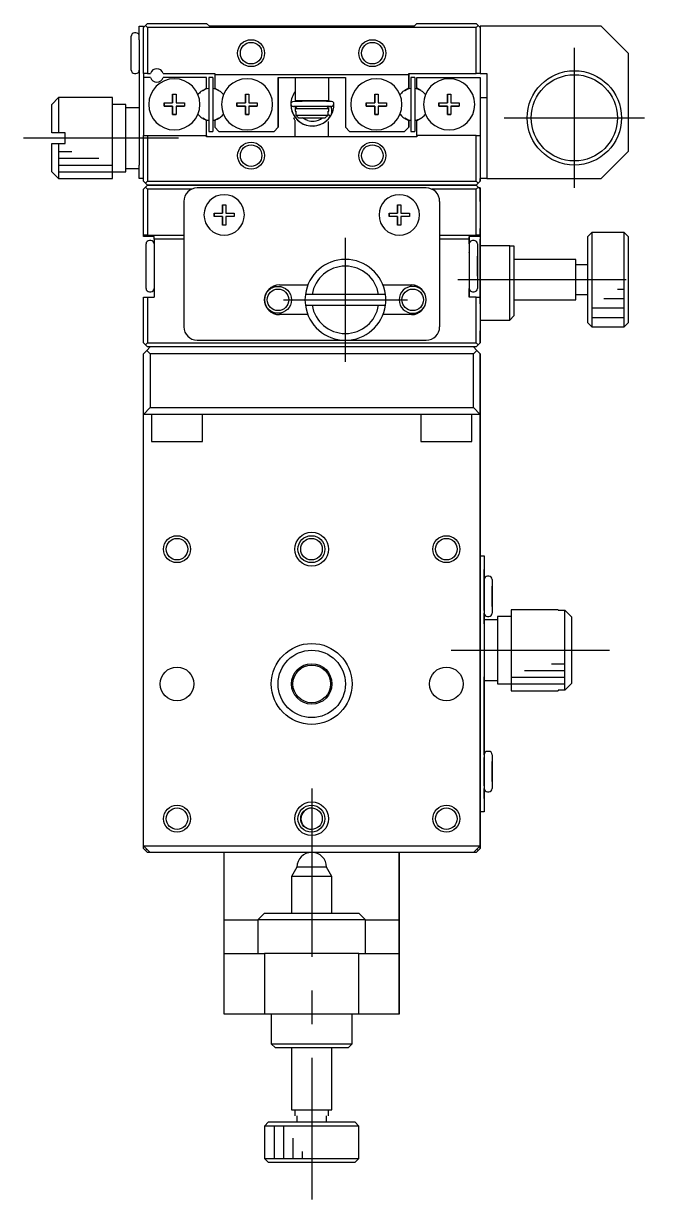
# Model space of a CAD drawing. Extents: x 1 to 351, y 49 to 350.
# Drawn here: x 113.1 to 160.1, y 262.9 to 350.1 of the extents above; entities that cross this region are included whole.
import ezdxf

# ---------------------------------------------------------------- set-up
doc = ezdxf.new("R2010")
doc.units = 0
doc.header["$LTSCALE"] = 10
doc.linetypes.add('CENTER', pattern=[2, 1.25, -0.25, 0.25, -0.25])
doc.layers.get('0').update_dxf_attribs({"linetype": 'CONTINUOUS'})
doc.layers.add('CENTER', color=1, linetype='CENTER')

msp = doc.modelspace()

# ---------------------------------------------------------------- linework, layer by layer
at = {"color": 7, "linetype": 'CONTINUOUS'}
for p, q in [((121.673237, 348.903192), (121.673237, 349.903192)), ((121.673237, 349.903192), (121.973237, 349.903192)), ((121.973237, 349.803192), (122.123237, 349.953192)), ((121.973237, 349.903192), (121.973237, 349.803192)), ((121.973237, 349.903192), (121.973237, 349.803192)), ((122.273237, 350.103192), (122.123237, 349.953192)), ((122.123237, 349.953192), (122.273237, 349.803192)), ((122.273237, 350.103192), (126.673237, 350.103192)), ((126.873237, 349.903192), (126.673237, 350.103192)), ((126.673237, 350.103192), (126.873237, 349.903192)), ((142.073237, 349.903192), (126.873237, 349.903192)), ((142.273237, 350.103192), (142.073237, 349.903192)), ((142.273237, 350.103192), (146.673237, 350.103192)), ((146.823237, 349.953192), (146.673237, 350.103192)), ((146.673237, 350.103192), (146.823237, 349.953192)), ((146.673237, 349.803192), (146.823237, 349.953192)), ((146.823237, 349.953192), (146.973237, 349.803192)), ((146.973237, 349.803192), (146.823237, 349.953192)), ((146.973237, 349.903192), (146.973237, 346.403192)), ((155.973237, 349.903192), (146.973237, 349.903192)), ((157.973237, 347.903192), (155.973237, 349.903192)), ((155.973237, 349.903192), (157.973237, 347.903192)), ((121.073237, 346.653192), (121.073237, 349.153192)), ((121.423237, 349.403192), (121.323237, 349.403192)), ((121.973237, 346.403192), (121.973237, 349.803192)), ((146.673237, 349.803192), (122.273237, 349.803192)), ((122.273237, 349.803192), (122.273237, 346.403192)), ((146.673237, 346.403192), (146.673237, 349.803192)), ((121.073237, 348.028192), (121.073237, 348.653192)), ((121.673237, 348.903192), (121.673237, 339.603192)), ((121.073237, 347.778192), (121.073237, 348.028192)), ((121.073237, 347.153192), (121.073237, 347.778192)), ((157.973237, 347.903192), (157.973237, 340.603192)), ((157.973237, 347.903192), (157.973237, 343.103192)), ((121.323237, 346.403192), (121.423237, 346.403192)), ((121.973237, 346.403192), (121.973237, 346.103192)), ((121.973237, 346.403192), (121.973237, 346.103192)), ((122.273237, 346.403192), (121.973237, 346.403192)), ((122.273237, 346.403192), (122.496267, 346.403192)), ((123.450206, 346.403192), (127.273237, 346.403192)), ((127.273237, 346.403192), (127.273237, 346.303192)), ((141.673237, 346.303192), (141.673237, 346.403192)), ((141.673237, 346.403192), (146.673237, 346.403192)), ((141.673237, 346.403192), (141.673237, 346.303192)), ((146.973237, 346.403192), (146.673237, 346.403192)), ((146.973237, 346.403192), (147.473237, 346.403192)), ((147.473237, 346.403192), (147.473237, 338.603192)), ((122.496267, 346.103192), (121.973237, 346.103192)), ((121.973237, 346.103192), (121.973237, 341.803192)), ((126.673237, 346.103192), (123.450206, 346.103192)), ((126.673237, 345.304658), (126.673237, 346.103192)), ((126.673237, 345.304658), (126.673237, 346.103192)), ((127.123237, 346.103192), (126.823237, 346.103192)), ((126.823237, 346.103192), (126.823237, 342.103192)), ((127.123237, 346.103192), (127.123237, 342.103192)), ((141.673237, 346.303192), (127.273237, 346.303192)), ((127.273237, 346.303192), (127.273237, 345.304658)), ((131.973237, 346.103192), (136.973237, 346.103192)), ((131.973237, 342.403192), (131.973237, 346.103192)), ((131.973237, 346.103192), (131.973237, 342.403192)), ((133.243237, 346.103192), (133.243237, 344.403192)), ((135.743237, 344.403192), (135.743237, 346.103192)), ((136.973237, 346.103192), (136.973237, 342.403192)), ((141.673237, 345.304658), (141.673237, 346.303192)), ((141.673237, 346.303192), (141.673237, 345.304658)), ((142.123237, 346.103192), (141.823237, 346.103192)), ((141.823237, 346.103192), (141.823237, 342.103192)), ((142.123237, 346.103192), (142.123237, 342.103192)), ((142.273237, 345.304658), (142.273237, 346.103192)), ((142.273237, 346.103192), (146.973237, 346.103192)), ((146.973237, 346.103192), (146.973237, 341.803192)), ((146.973237, 346.103192), (146.973237, 344.603192)), ((124.148237, 344.853192), (124.398237, 344.853192)), ((124.148237, 344.228192), (124.148237, 344.853192)), ((124.148237, 344.853192), (124.148237, 344.228192)), ((124.398237, 344.853192), (124.398237, 344.228192)), ((126.377987, 345.134196), (126.673237, 345.304658)), ((126.377987, 345.134196), (126.673237, 345.304658)), ((127.273237, 345.304658), (127.568487, 345.134196)), ((129.548237, 344.853192), (129.798237, 344.853192)), ((129.548237, 344.228192), (129.548237, 344.853192)), ((129.548237, 344.853192), (129.548237, 344.228192)), ((129.798237, 344.853192), (129.798237, 344.228192)), ((139.148237, 344.853192), (139.398237, 344.853192)), ((139.148237, 344.228192), (139.148237, 344.853192)), ((139.148237, 344.853192), (139.148237, 344.228192)), ((139.398237, 344.853192), (139.398237, 344.228192)), ((141.377987, 345.134196), (141.673237, 345.304658)), ((141.673237, 345.304658), (141.377987, 345.134196)), ((142.568487, 345.134196), (142.273237, 345.304658)), ((144.548237, 344.853192), (144.798237, 344.853192)), ((144.548237, 344.228192), (144.548237, 344.853192)), ((144.548237, 344.853192), (144.548237, 344.228192)), ((144.798237, 344.853192), (144.798237, 344.228192)), ((115.673237, 344.603192), (115.173237, 344.103192)), ((115.173237, 342.003192), (115.173237, 344.103192)), ((115.673237, 344.603192), (115.673237, 342.003192)), ((119.673237, 344.603192), (115.673237, 344.603192)), ((119.673237, 344.103192), (119.673237, 344.603192)), ((119.673237, 341.603192), (119.673237, 344.603192)), ((119.673237, 339.103192), (119.673237, 344.103192)), ((119.673237, 341.603192), (119.673237, 344.103192)), ((120.673237, 344.103192), (119.673237, 344.103192)), ((120.673237, 343.703093), (120.673237, 344.103192)), ((120.673237, 343.853192), (120.673237, 344.103192)), ((121.673237, 343.853192), (120.673237, 343.853192)), ((123.523237, 344.228192), (124.148237, 344.228192)), ((123.523237, 343.978192), (123.523237, 344.228192)), ((123.523237, 344.228192), (123.523237, 343.978192)), ((124.148237, 343.978192), (123.523237, 343.978192)), ((123.523237, 343.978192), (124.148237, 343.978192)), ((124.148237, 343.353192), (124.148237, 343.978192)), ((124.148237, 343.978192), (124.148237, 343.353192)), ((124.398237, 344.228192), (125.023237, 344.228192)), ((124.398237, 343.978192), (124.398237, 343.353192)), ((125.023237, 343.978192), (124.398237, 343.978192)), ((124.398237, 343.978192), (125.023237, 343.978192)), ((125.023237, 344.228192), (125.023237, 343.978192)), ((128.923237, 344.228192), (129.548237, 344.228192)), ((128.923237, 343.978192), (128.923237, 344.228192)), ((128.923237, 344.228192), (128.923237, 343.978192)), ((129.548237, 343.978192), (128.923237, 343.978192)), ((128.923237, 343.978192), (129.548237, 343.978192)), ((129.548237, 343.353192), (129.548237, 343.978192)), ((129.548237, 343.978192), (129.548237, 343.353192)), ((129.798237, 344.228192), (130.423237, 344.228192)), ((129.798237, 343.978192), (129.798237, 343.353192)), ((130.423237, 343.978192), (129.798237, 343.978192)), ((129.798237, 343.978192), (130.423237, 343.978192)), ((130.423237, 344.228192), (130.423237, 343.978192)), ((132.95861, 344.24271), (132.922758, 344.144629)), ((132.922758, 344.144629), (132.947498, 344.045974)), ((132.936253, 343.90254), (132.973238, 343.711189)), ((132.947498, 344.045974), (133.024771, 343.976534)), ((133.045166, 344.303802), (132.95861, 344.24271)), ((133.024771, 343.976534), (133.1287, 343.955489)), ((133.1287, 343.955489), (133.244061, 343.95006)), ((133.132726, 343.965913), (135.912381, 343.965913)), ((133.243237, 344.403192), (135.743237, 344.403192)), ((133.243237, 344.403192), (133.321836, 344.324593)), ((133.416834, 343.97679), (133.243237, 343.803192)), ((133.243237, 343.803192), (135.743237, 343.803192)), ((133.243237, 343.803192), (133.243237, 343.603192)), ((133.244061, 343.95006), (133.360183, 343.946712)), ((133.297031, 343.857141), (133.281964, 343.948772)), ((133.291578, 344.32379), (133.296531, 344.349697)), ((133.346271, 343.906516), (133.295288, 343.865848)), ((133.360183, 343.946712), (133.385809, 343.946107)), ((135.743237, 343.803192), (135.568419, 343.97801)), ((135.66608, 344.326035), (135.743237, 344.403192)), ((135.679295, 343.969307), (135.669628, 343.975842)), ((135.673237, 344.325864), (135.673237, 344.333192)), ((135.689345, 343.963614), (135.679295, 343.969307)), ((135.699723, 343.958797), (135.689345, 343.963614)), ((135.710372, 343.95488), (135.699723, 343.958797)), ((135.721235, 343.951885), (135.710372, 343.95488)), ((135.732251, 343.94983), (135.721235, 343.951885)), ((135.743361, 343.948724), (135.732251, 343.94983)), ((135.736749, 344.396486), (135.752281, 344.323815)), ((135.743237, 343.603192), (135.743237, 343.803192)), ((135.754504, 343.948574), (135.743361, 343.948724)), ((135.754504, 343.948574), (135.882144, 343.953451)), ((135.882144, 343.953451), (135.985413, 343.964366)), ((135.886097, 343.951605), (135.884908, 343.953634)), ((135.902262, 343.922256), (135.886097, 343.951605)), ((135.916945, 343.892144), (135.902262, 343.922256)), ((135.93011, 343.861342), (135.916945, 343.892144)), ((135.941723, 343.829927), (135.93011, 343.861342)), ((136.038711, 344.285888), (135.931607, 344.315663)), ((135.951758, 343.797976), (135.941723, 343.829927)), ((135.960189, 343.765568), (135.951758, 343.797976)), ((135.966996, 343.732784), (135.960189, 343.765568)), ((135.985413, 343.964366), (136.074672, 344.015672)), ((136.106861, 344.208681), (136.038711, 344.285888)), ((136.074672, 344.015672), (136.120028, 344.10649)), ((136.120028, 344.10649), (136.106861, 344.208681)), ((138.523237, 344.228192), (139.148237, 344.228192)), ((138.523237, 343.978192), (138.523237, 344.228192)), ((138.523237, 344.228192), (138.523237, 343.978192)), ((139.148237, 343.978192), (138.523237, 343.978192)), ((138.523237, 343.978192), (139.148237, 343.978192)), ((139.148237, 343.353192), (139.148237, 343.978192)), ((139.148237, 343.978192), (139.148237, 343.353192)), ((139.398237, 344.228192), (140.023237, 344.228192)), ((139.398237, 343.978192), (139.398237, 343.353192)), ((140.023237, 343.978192), (139.398237, 343.978192)), ((139.398237, 343.978192), (140.023237, 343.978192)), ((140.023237, 344.228192), (140.023237, 343.978192)), ((143.923237, 344.228192), (144.548237, 344.228192)), ((143.923237, 343.978192), (143.923237, 344.228192)), ((143.923237, 344.228192), (143.923237, 343.978192)), ((144.548237, 343.978192), (143.923237, 343.978192)), ((143.923237, 343.978192), (144.548237, 343.978192)), ((144.548237, 343.353192), (144.548237, 343.978192)), ((144.548237, 343.978192), (144.548237, 343.353192)), ((144.798237, 344.228192), (145.423237, 344.228192)), ((144.798237, 343.978192), (144.798237, 343.353192)), ((145.423237, 343.978192), (144.798237, 343.978192)), ((144.798237, 343.978192), (145.423237, 343.978192)), ((145.423237, 344.228192), (145.423237, 343.978192)), ((146.973237, 344.603192), (147.473237, 344.603192)), ((120.673237, 341.603192), (120.673237, 343.703093)), ((124.398237, 343.353192), (124.148237, 343.353192)), ((124.148237, 343.353192), (124.398237, 343.353192)), ((126.673237, 342.901727), (126.377987, 343.072189)), ((126.673237, 342.901727), (126.377987, 343.072189)), ((126.673237, 341.803192), (126.673237, 342.901727)), ((126.673237, 341.803192), (126.673237, 342.901727)), ((127.568487, 343.072189), (127.273237, 342.901727)), ((127.273237, 342.901727), (127.273237, 342.403192)), ((129.798237, 343.353192), (129.548237, 343.353192)), ((129.548237, 343.353192), (129.798237, 343.353192)), ((133.113253, 343.118582), (133.171849, 343.003116)), ((133.184815, 343.012379), (133.171572, 343.00406)), ((133.181176, 343.003109), (133.216187, 343.007381)), ((133.223237, 342.941946), (133.223237, 341.703192)), ((133.243237, 343.603192), (133.293237, 343.603192)), ((133.293237, 343.603192), (133.293237, 343.303192)), ((133.293237, 343.303192), (135.693237, 343.303192)), ((133.293237, 343.303192), (133.503287, 343.103192)), ((133.503287, 343.103192), (135.483186, 343.103192)), ((133.808918, 343.079672), (133.776391, 343.103022)), ((133.901264, 343.021553), (133.808918, 343.079672)), ((134.035183, 342.955653), (133.901264, 343.021553)), ((134.173968, 342.906651), (134.035183, 342.955653)), ((135.483186, 343.103192), (135.693237, 343.303192)), ((135.709422, 343.330408), (135.691547, 343.341862)), ((135.693237, 343.303192), (135.693237, 343.603192)), ((135.693237, 343.603192), (135.743237, 343.603192)), ((135.693237, 343.353139), (135.71701, 343.337858)), ((135.867677, 343.244666), (135.709422, 343.330408)), ((135.71701, 343.337858), (135.727413, 343.331286)), ((135.727413, 343.331286), (135.737807, 343.324789)), ((135.737807, 343.324789), (135.748141, 343.318399)), ((135.748141, 343.318399), (135.758363, 343.312147)), ((135.758363, 343.312147), (135.768423, 343.306065)), ((135.768423, 343.306065), (135.778271, 343.300182)), ((135.778271, 343.300182), (135.787858, 343.294527)), ((135.787858, 343.294527), (135.797137, 343.28913)), ((135.797137, 343.28913), (135.806062, 343.284015)), ((135.806062, 343.284015), (135.81459, 343.279209)), ((135.81459, 343.279209), (135.822676, 343.274735)), ((135.822676, 343.274735), (135.830283, 343.270616)), ((135.830283, 343.270616), (135.837372, 343.266871)), ((135.837372, 343.266871), (135.843908, 343.26352)), ((135.843908, 343.26352), (135.849858, 343.260578)), ((135.849858, 343.260578), (135.855194, 343.258061)), ((135.855194, 343.258061), (135.858414, 343.256618)), ((135.858414, 343.256618), (135.861339, 343.255374)), ((135.861339, 343.255374), (135.863961, 343.254333)), ((135.863961, 343.254333), (135.866276, 343.253496)), ((135.866276, 343.253496), (135.868278, 343.252866)), ((135.868278, 343.252866), (135.869963, 343.252443)), ((135.869963, 343.252443), (135.871326, 343.25223)), ((135.871326, 343.25223), (135.872366, 343.252226)), ((135.872366, 343.252226), (135.873403, 343.25273)), ((135.873403, 343.25273), (135.889754, 343.279935)), ((135.889754, 343.279935), (135.905599, 343.309451)), ((135.905599, 343.309451), (135.919954, 343.339716)), ((135.919954, 343.339716), (135.932783, 343.370654)), ((135.932783, 343.370654), (135.944055, 343.402189)), ((135.944055, 343.402189), (135.953741, 343.434244)), ((135.953741, 343.434244), (135.961819, 343.466739)), ((135.961819, 343.466739), (135.968268, 343.499593)), ((135.972162, 343.699703), (135.966996, 343.732784)), ((135.968268, 343.499593), (135.973073, 343.532727)), ((135.975674, 343.666408), (135.972162, 343.699703)), ((135.973073, 343.532727), (135.976221, 343.566057)), ((135.977523, 343.63298), (135.975674, 343.666408)), ((135.976221, 343.566057), (135.977706, 343.599502)), ((135.977706, 343.599502), (135.977523, 343.63298)), ((139.398237, 343.353192), (139.148237, 343.353192)), ((139.148237, 343.353192), (139.398237, 343.353192)), ((141.673237, 342.901727), (141.377987, 343.072189)), ((141.377987, 343.072189), (141.673237, 342.901727)), ((141.673237, 342.403192), (141.673237, 342.901727)), ((141.673237, 342.901727), (141.673237, 342.403192)), ((142.273237, 342.901727), (142.568487, 343.072189)), ((142.273237, 341.803192), (142.273237, 342.901727)), ((144.798237, 343.353192), (144.548237, 343.353192)), ((144.548237, 343.353192), (144.798237, 343.353192)), ((157.973237, 343.103192), (157.973237, 340.603192)), ((126.823237, 342.103192), (127.123237, 342.103192)), ((127.273237, 342.403192), (127.573237, 342.103192)), ((127.573237, 342.103192), (131.673237, 342.103192)), ((131.673237, 342.103192), (131.973237, 342.403192)), ((131.973237, 342.403192), (131.673237, 342.103192)), ((135.723237, 341.703192), (135.723237, 342.822983)), ((136.973237, 342.403192), (137.273237, 342.103192)), ((137.273237, 342.103192), (141.373237, 342.103192)), ((141.373237, 342.103192), (141.673237, 342.403192)), ((141.673237, 342.403192), (141.373237, 342.103192)), ((141.823237, 342.103192), (142.123237, 342.103192)), ((115.673237, 342.003192), (115.173237, 342.003192)), ((115.173237, 339.103192), (115.173237, 341.203192)), ((115.173237, 341.203192), (115.673237, 341.203192)), ((116.173237, 342.003192), (115.673237, 342.003192)), ((115.673237, 341.203192), (115.673237, 338.603192)), ((115.673237, 341.203192), (116.173237, 341.203192)), ((116.173237, 341.203192), (116.173237, 342.003192)), ((119.673237, 338.603192), (119.673237, 341.603192)), ((119.673237, 339.103192), (119.673237, 341.603192)), ((120.673237, 339.503292), (120.673237, 341.603192)), ((121.973237, 338.403192), (121.973237, 341.803192)), ((121.973237, 341.803192), (122.273237, 341.803192)), ((122.273237, 341.803192), (122.273237, 338.403192)), ((122.273237, 341.803192), (126.673237, 341.803192)), ((126.673237, 341.703192), (126.673237, 341.803192)), ((126.673237, 341.803192), (126.673237, 341.703192)), ((133.673237, 341.703192), (126.673237, 341.703192)), ((135.273237, 341.703192), (133.673237, 341.703192)), ((142.273237, 341.703192), (135.273237, 341.703192)), ((142.273237, 341.803192), (142.273237, 341.703192)), ((146.673237, 341.803192), (142.273237, 341.803192)), ((146.673237, 338.403192), (146.673237, 341.803192)), ((146.673237, 341.803192), (146.973237, 341.803192)), ((146.973237, 341.803192), (146.973237, 338.403192)), ((155.973237, 338.603192), (157.973237, 340.603192)), ((157.973237, 340.603192), (155.973237, 338.603192)), ((120.673237, 339.103192), (120.673237, 339.503292)), ((121.673237, 338.603192), (121.673237, 339.603192)), ((115.173237, 339.103192), (115.673237, 338.603192)), ((115.673237, 338.603192), (119.673237, 338.603192)), ((119.673237, 338.603192), (119.673237, 339.103192)), ((119.673237, 339.103192), (120.673237, 339.103192)), ((120.673237, 339.103192), (120.673237, 339.354013)), ((120.673237, 339.353192), (121.673237, 339.353192)), ((121.973237, 338.603192), (121.673237, 338.603192)), ((147.473237, 338.603192), (146.973237, 338.603192)), ((146.973237, 338.403192), (146.973237, 338.603192)), ((147.473237, 338.603192), (155.973237, 338.603192)), ((122.123237, 338.253192), (121.973237, 338.403192)), ((121.973237, 337.803192), (122.123237, 337.953192)), ((121.973237, 334.403192), (121.973237, 337.803192)), ((122.273237, 338.403192), (122.123237, 338.253192)), ((122.123237, 338.253192), (122.273237, 338.103192)), ((122.123237, 337.953192), (122.273237, 338.103192)), ((122.123237, 337.953192), (122.273237, 337.803192)), ((122.273237, 338.403192), (146.673237, 338.403192)), ((122.273237, 338.103192), (146.673237, 338.103192)), ((146.673237, 338.103192), (122.273237, 338.103192)), ((125.537347, 337.803192), (122.273237, 337.803192)), ((122.273237, 337.803192), (122.273237, 334.403192)), ((142.973237, 337.903192), (125.973237, 337.903192)), ((146.673237, 337.803192), (143.409126, 337.803192)), ((146.823237, 338.253192), (146.673237, 338.403192)), ((146.823237, 338.253192), (146.673237, 338.103192)), ((146.673237, 338.103192), (146.823237, 338.253192)), ((146.673237, 338.103192), (146.823237, 337.953192)), ((146.873237, 337.903192), (146.673237, 338.103192)), ((146.673237, 338.103192), (146.873237, 337.903192)), ((146.823237, 337.953192), (146.673237, 338.103192)), ((146.673237, 337.803192), (146.823237, 337.953192)), ((146.673237, 334.403192), (146.673237, 337.803192)), ((146.973237, 338.403192), (146.823237, 338.253192)), ((146.823237, 338.253192), (146.973237, 338.403192)), ((146.823237, 337.953192), (146.973237, 337.803192)), ((146.973237, 337.803192), (146.823237, 337.953192)), ((146.973237, 337.903192), (146.873237, 337.903192)), ((146.973237, 337.903192), (146.973237, 337.803192)), ((146.973237, 337.803192), (146.973237, 337.903192)), ((146.973237, 337.803192), (146.973237, 334.403192)), ((146.973237, 336.903187), (146.973237, 337.803192)), ((124.973237, 336.903192), (124.973237, 327.603192)), ((143.973237, 336.903192), (143.973237, 327.603192)), ((143.973237, 336.903192), (143.973237, 334.403192)), ((127.223237, 336.028192), (127.848237, 336.028192)), ((127.223237, 335.778192), (127.223237, 336.028192)), ((127.223237, 336.028192), (127.223237, 335.778192)), ((127.848237, 336.653192), (128.098237, 336.653192)), ((127.848237, 336.028192), (127.848237, 336.653192)), ((127.848237, 336.653192), (127.848237, 336.028192)), ((128.098237, 336.653192), (128.098237, 336.028192)), ((128.098237, 336.028192), (128.723237, 336.028192)), ((128.723237, 336.028192), (128.723237, 335.778192)), ((140.223237, 336.028192), (140.848237, 336.028192)), ((140.223237, 335.778192), (140.223237, 336.028192)), ((140.223237, 336.028192), (140.223237, 335.778192)), ((140.848237, 336.653192), (141.098237, 336.653192)), ((140.848237, 336.028192), (140.848237, 336.653192)), ((140.848237, 336.653192), (140.848237, 336.028192)), ((141.098237, 336.653192), (141.098237, 336.028192)), ((141.098237, 336.028192), (141.723237, 336.028192)), ((141.723237, 336.028192), (141.723237, 335.778192)), ((127.848237, 335.778192), (127.223237, 335.778192)), ((127.848237, 335.153192), (127.848237, 335.778192)), ((127.848237, 335.778192), (127.848237, 335.153192)), ((128.098237, 335.153192), (127.848237, 335.153192)), ((128.098237, 335.778192), (128.098237, 335.153192)), ((128.723237, 335.778192), (128.098237, 335.778192)), ((140.848237, 335.778192), (140.223237, 335.778192)), ((140.848237, 335.153192), (140.848237, 335.778192)), ((140.848237, 335.778192), (140.848237, 335.153192)), ((141.098237, 335.153192), (140.848237, 335.153192)), ((141.098237, 335.778192), (141.098237, 335.153192)), ((141.723237, 335.778192), (141.098237, 335.778192)), ((122.273237, 334.403192), (121.973237, 334.403192)), ((121.973237, 334.303192), (121.973237, 334.403192)), ((122.773237, 334.303192), (121.973237, 334.303192)), ((122.273237, 334.403192), (124.973237, 334.403192)), ((122.773237, 334.103192), (122.773237, 334.303192)), ((143.973237, 334.403192), (143.973237, 334.103192)), ((143.973237, 334.403192), (146.673237, 334.403192)), ((146.973237, 334.303192), (146.173237, 334.303192)), ((146.173237, 334.303192), (146.173237, 334.103192)), ((146.173237, 334.103192), (146.173237, 334.303192)), ((146.973237, 334.403192), (146.673237, 334.403192)), ((146.973237, 334.403192), (146.973237, 334.903197)), ((146.973237, 334.403192), (146.973237, 334.753192)), ((146.973237, 334.403192), (146.973237, 334.753192)), ((146.973237, 334.303192), (146.973237, 334.403192)), ((146.973237, 334.403192), (146.973237, 334.303192)), ((146.973237, 334.303192), (146.973237, 329.803192)), ((146.973237, 334.303192), (146.973237, 333.603192)), ((155.273237, 334.603192), (154.973237, 334.303192)), ((154.973237, 327.903192), (154.973237, 334.303192)), ((155.273237, 334.603192), (155.273237, 327.603192)), ((157.673237, 334.603192), (155.273237, 334.603192)), ((157.673237, 327.603192), (157.673237, 334.603192)), ((157.973237, 334.303192), (157.673237, 334.603192)), ((157.973237, 334.303192), (157.973237, 327.903192)), ((157.973237, 334.303192), (157.973237, 327.903192)), ((122.173237, 330.453192), (122.173237, 333.753192)), ((122.523237, 334.003192), (122.423237, 334.003192)), ((122.773237, 334.103192), (122.773237, 329.803192)), ((124.973237, 334.103192), (122.773237, 334.103192)), ((143.973237, 334.103192), (143.973237, 327.603192)), ((146.173237, 334.103192), (143.973237, 334.103192)), ((146.173237, 334.103192), (146.173237, 329.803192)), ((146.173237, 333.753192), (146.173237, 334.103192)), ((146.173237, 333.753192), (146.173237, 334.103192)), ((146.173237, 333.753192), (146.173237, 334.103192)), ((146.523237, 334.003192), (146.423237, 334.003192)), ((146.773237, 333.753192), (146.773237, 332.103192)), ((146.773237, 333.753192), (146.773237, 332.228192)), ((146.973237, 333.603192), (146.973237, 334.103192)), ((146.973237, 333.603192), (146.973237, 334.103192)), ((149.173237, 333.603192), (146.973237, 333.603192)), ((146.973237, 329.803192), (146.973237, 333.603192)), ((149.173237, 328.103192), (149.173237, 333.603192)), ((149.173237, 333.603192), (149.473237, 333.603192)), ((149.473237, 333.603192), (149.473237, 332.603192)), ((149.473237, 333.603192), (149.473237, 328.403192)), ((122.173237, 332.228192), (122.173237, 332.853192)), ((146.173237, 333.103192), (146.173237, 333.134196)), ((146.773237, 332.853192), (146.773237, 332.228192)), ((146.773237, 332.228192), (146.773237, 332.853192)), ((154.073237, 332.603192), (149.473256, 332.603192)), ((154.073237, 332.353192), (154.073237, 332.603192)), ((154.073237, 329.603192), (154.073237, 332.603192)), ((122.173237, 331.978192), (122.173237, 332.228192)), ((122.173237, 331.353192), (122.173237, 331.978192)), ((146.773237, 332.228192), (146.773237, 331.978192)), ((146.773237, 331.978192), (146.773237, 332.228192)), ((146.773237, 332.228192), (146.773237, 331.978192)), ((146.773237, 332.103192), (146.773237, 330.453192)), ((146.773237, 331.978192), (146.773237, 330.453192)), ((146.773237, 331.353192), (146.773237, 331.978192)), ((146.773237, 331.978192), (146.773237, 331.353192)), ((154.973237, 332.203192), (154.073237, 332.203192)), ((132.073237, 330.703192), (134.182179, 330.703192)), ((139.764294, 330.703192), (141.873237, 330.703192)), ((146.173237, 331.072189), (146.173237, 331.103192)), ((122.423237, 330.203192), (122.523237, 330.203192)), ((134.505444, 330.003192), (134.000023, 330.003192)), ((139.94645, 330.003192), (134.000023, 330.003192)), ((139.441029, 330.003192), (134.505444, 330.003192)), ((139.94645, 330.003192), (139.441029, 330.003192)), ((146.173237, 329.803192), (146.173237, 330.453192)), ((146.423237, 330.203192), (146.523237, 330.203192)), ((154.073237, 330.003192), (154.973237, 330.003192)), ((154.073237, 329.603192), (154.073237, 329.853192)), ((121.973237, 326.403192), (121.973237, 329.803192)), ((121.973237, 329.803192), (122.273237, 329.803192)), ((122.273237, 329.803192), (122.273237, 326.403192)), ((122.273237, 329.803192), (122.773237, 329.803192)), ((134.000023, 329.203192), (134.505444, 329.203192)), ((134.505444, 329.203192), (139.441029, 329.203192)), ((139.441029, 329.203192), (139.94645, 329.203192)), ((146.673237, 329.803192), (146.173237, 329.803192)), ((146.673237, 326.403192), (146.673237, 329.803192)), ((146.673237, 329.803192), (146.973237, 329.803192)), ((146.973237, 329.803192), (146.973237, 326.403192)), ((146.973237, 329.703192), (146.973237, 329.803192)), ((146.973237, 329.803192), (146.973237, 329.703192)), ((146.973237, 329.303187), (146.973237, 329.803192)), ((149.473237, 329.603192), (149.473237, 328.403192)), ((149.473256, 329.603192), (154.073237, 329.603192)), ((134.182179, 328.503192), (132.073237, 328.503192)), ((141.873237, 328.503192), (139.764294, 328.503192)), ((146.973237, 328.103192), (149.173237, 328.103192)), ((149.173237, 328.103192), (149.473237, 328.403192)), ((146.973237, 326.403192), (146.973237, 327.303197)), ((154.973237, 327.903192), (155.273237, 327.603192)), ((155.273237, 327.603192), (157.673237, 327.603192)), ((157.673237, 327.603192), (157.973237, 327.903192)), ((122.123237, 326.253192), (121.973237, 326.403192)), ((122.273237, 326.403192), (122.123237, 326.253192)), ((122.273237, 326.403192), (146.673237, 326.403192)), ((125.973237, 326.603192), (136.973237, 326.603192)), ((136.973237, 326.603192), (142.973237, 326.603192)), ((146.823237, 326.253192), (146.673237, 326.403192)), ((146.973237, 326.403192), (146.823237, 326.253192)), ((146.823237, 326.253192), (146.973237, 326.403192)), ((121.973237, 325.603192), (122.223237, 325.853192)), ((121.973237, 321.103192), (121.973237, 325.603192)), ((122.273237, 326.103192), (122.123237, 326.253192)), ((122.223237, 325.853192), (122.473237, 326.103192)), ((122.473237, 325.603192), (122.223237, 325.853192)), ((146.673237, 326.103192), (122.273237, 326.103192)), ((146.473237, 325.603192), (122.473237, 325.603192)), ((122.473237, 325.603192), (122.473237, 321.603192)), ((146.473237, 326.103192), (146.723237, 325.853192)), ((146.723237, 325.853192), (146.473237, 326.103192)), ((146.723237, 325.853192), (146.473237, 325.603192)), ((146.473237, 321.603192), (146.473237, 325.603192)), ((146.823237, 326.253192), (146.673237, 326.103192)), ((146.823237, 326.253192), (146.673237, 326.103192)), ((146.723237, 325.853192), (146.973237, 325.603192)), ((146.973237, 325.603192), (146.723237, 325.853192)), ((146.973237, 325.603192), (146.973237, 321.103192)), ((146.973237, 321.103192), (146.973237, 325.603192)), ((121.973237, 321.103192), (122.473237, 321.603192)), ((146.973237, 321.103192), (121.973237, 321.103192)), ((121.973237, 289.103192), (121.973237, 321.103192)), ((122.473237, 321.603192), (146.473237, 321.603192)), ((122.573237, 321.103192), (122.573237, 319.103192)), ((126.373237, 319.103192), (126.373237, 321.103192)), ((142.573237, 321.103192), (142.573237, 319.103192)), ((146.373237, 319.103192), (146.373237, 321.103192)), ((146.473237, 321.603192), (146.973237, 321.103192)), ((146.973237, 289.103192), (146.973237, 321.103192)), ((146.973237, 321.103192), (146.973237, 289.103192)), ((122.573237, 319.103192), (126.373237, 319.103192)), ((142.573237, 319.103192), (146.373237, 319.103192)), ((146.973237, 310.603192), (147.273237, 310.603192)), ((147.273237, 310.603192), (147.273237, 309.603192)), ((147.273237, 310.603192), (147.273237, 309.603192)), ((147.273237, 309.603192), (147.273237, 292.603192)), ((147.273237, 308.853267), (147.273237, 309.603192)), ((147.273237, 308.853192), (147.273237, 309.603192)), ((147.273237, 308.853267), (147.273237, 309.603192)), ((147.623237, 309.103192), (147.523237, 309.103192)), ((147.273237, 308.603192), (147.273237, 308.853267)), ((147.273237, 308.603192), (147.273237, 308.853267)), ((147.273237, 308.611267), (147.273237, 308.653192)), ((147.273237, 307.802892), (147.273237, 308.653192)), ((147.273237, 308.603192), (147.273237, 308.611267)), ((147.873237, 308.853192), (147.873237, 306.353192)), ((147.873237, 308.853192), (147.873237, 307.728192)), ((147.873237, 308.353192), (147.873237, 307.728192)), ((147.873237, 307.728192), (147.873237, 308.353192)), ((147.273237, 307.607666), (147.273237, 307.802892)), ((147.273237, 307.580179), (147.273237, 307.607666)), ((147.273237, 306.553192), (147.273237, 307.580179)), ((147.873237, 307.728192), (147.873237, 307.603192)), ((147.873237, 307.728192), (147.873237, 307.478192)), ((147.873237, 307.478192), (147.873237, 307.728192)), ((147.873237, 307.603192), (147.873237, 307.478192)), ((147.873237, 307.478192), (147.873237, 306.353192)), ((147.873237, 306.853192), (147.873237, 307.478192)), ((147.873237, 307.478192), (147.873237, 306.853192)), ((147.273237, 306.553192), (147.273237, 306.603192)), ((147.273237, 306.353192), (147.273237, 305.853192)), ((147.273237, 305.565971), (147.273237, 306.353192)), ((147.273237, 305.853192), (147.273237, 306.353192)), ((149.273237, 306.603192), (149.273237, 300.603192)), ((152.773237, 306.603192), (149.273237, 306.603192)), ((149.273237, 306.603192), (149.273237, 300.603192)), ((152.773237, 306.603192), (149.273237, 306.603192)), ((152.773237, 306.603192), (152.773237, 306.576406)), ((152.773237, 306.603192), (152.773237, 306.576406)), ((152.773237, 306.603192), (152.773237, 306.576406)), ((152.773237, 306.576406), (153.273237, 306.576406)), ((152.773237, 306.576406), (153.273237, 306.576406)), ((153.273237, 300.629979), (153.273237, 306.576406)), ((153.273237, 306.576406), (153.773237, 306.070985)), ((153.273237, 300.629979), (153.273237, 306.576406)), ((153.273237, 306.576406), (153.773237, 306.070985)), ((148.273237, 305.853192), (147.273237, 305.853192)), ((147.523237, 306.103192), (147.623237, 306.103192)), ((148.273237, 306.103192), (148.273237, 305.761735)), ((149.273237, 306.103192), (148.273237, 306.103192)), ((148.273237, 306.103192), (148.273237, 301.103192)), ((149.273237, 306.103192), (148.273237, 306.103192)), ((148.273237, 305.761735), (148.273237, 301.444647)), ((153.773237, 306.070985), (153.773237, 301.1354)), ((153.773237, 306.070985), (153.773237, 301.1354)), ((147.273237, 298.703192), (147.273237, 301.640414)), ((147.273237, 301.353192), (147.273237, 298.703192)), ((147.273237, 295.853192), (147.273237, 301.353192)), ((147.273237, 301.353192), (148.273237, 301.353192)), ((148.273237, 301.444647), (148.273237, 301.103192)), ((148.273237, 301.103192), (149.273237, 301.103192)), ((148.273237, 301.103192), (149.273237, 301.103192)), ((153.773237, 301.1354), (153.273237, 300.629979)), ((153.773237, 301.1354), (153.273237, 300.629979)), ((149.273237, 300.603192), (152.773237, 300.603192)), ((149.273237, 300.603192), (152.773237, 300.603192)), ((153.273237, 300.629979), (152.773237, 300.629979)), ((152.773237, 300.629979), (152.773237, 300.603192)), ((152.773237, 300.629979), (152.773237, 300.603192)), ((153.273237, 300.629979), (152.773237, 300.629979)), ((152.773237, 300.629979), (152.773237, 300.603192)), ((147.273237, 297.603192), (147.273237, 298.703192)), ((147.273237, 297.603192), (147.273237, 298.703192)), ((147.623237, 296.103192), (147.523237, 296.103192)), ((147.873237, 295.853192), (147.873237, 293.353192)), ((147.873237, 295.853192), (147.873237, 294.728192)), ((147.273237, 295.611264), (147.273237, 295.653192)), ((147.273237, 294.802879), (147.273237, 295.653192)), ((147.273237, 295.603192), (147.273237, 295.611264)), ((147.873237, 295.353192), (147.873237, 294.728192)), ((147.873237, 294.728192), (147.873237, 295.353192)), ((147.273237, 294.63965), (147.273237, 294.802879)), ((147.273237, 294.607666), (147.273237, 294.63965)), ((147.273237, 294.580179), (147.273237, 294.607666)), ((147.273237, 293.553192), (147.273237, 294.580179)), ((147.873237, 294.728192), (147.873237, 294.603192)), ((147.873237, 294.728192), (147.873237, 294.478192)), ((147.873237, 294.478192), (147.873237, 294.728192)), ((147.873237, 294.603192), (147.873237, 294.478192)), ((147.873237, 294.478192), (147.873237, 293.353192)), ((147.873237, 293.853192), (147.873237, 294.478192)), ((147.873237, 294.478192), (147.873237, 293.853192)), ((147.273237, 293.553192), (147.273237, 293.603192)), ((147.273237, 292.603192), (147.273237, 293.353192)), ((147.273237, 292.603192), (147.273237, 291.603192)), ((147.273237, 292.603192), (147.273237, 291.603192)), ((147.523237, 293.103192), (147.623237, 293.103192)), ((147.273237, 291.603192), (146.973237, 291.603192)), ((121.973237, 288.903192), (121.973237, 289.103192)), ((121.973237, 289.103192), (146.973237, 289.103192)), ((122.473237, 288.603192), (121.973237, 289.103192)), ((121.973237, 288.903192), (122.123237, 288.753192)), ((122.223237, 288.853192), (122.123237, 288.753192)), ((146.973237, 289.103192), (146.473237, 288.603192)), ((146.473237, 288.603192), (146.723237, 288.853192)), ((146.973237, 288.903192), (146.673237, 288.603192)), ((146.723237, 288.853192), (146.973237, 289.103192)), ((146.823237, 288.753192), (146.723237, 288.853192)), ((146.823237, 288.753192), (146.973237, 288.903192)), ((146.973237, 289.103192), (146.973237, 288.903192)), ((146.973237, 288.903192), (146.973237, 289.103192)), ((122.123237, 288.753192), (122.273237, 288.603192)), ((122.473237, 288.603192), (122.273237, 288.603192)), ((146.473237, 288.603192), (122.473237, 288.603192)), ((127.973237, 283.603192), (127.973237, 288.603192)), ((140.973237, 288.603192), (140.973237, 283.603192)), ((140.973237, 283.603192), (140.973237, 288.603192)), ((146.673237, 288.603192), (146.473237, 288.603192)), ((146.673237, 288.603192), (146.823237, 288.753192)), ((133.373237, 287.503192), (132.973237, 286.810372)), ((134.473237, 287.503192), (133.373237, 287.503192)), ((135.573237, 287.503192), (134.473237, 287.503192)), ((135.973237, 286.810372), (135.573237, 287.503192)), ((134.473237, 286.810372), (132.973232, 286.810372)), ((134.473237, 286.810372), (132.973237, 286.810372)), ((132.973237, 286.810372), (132.973237, 284.103212)), ((135.973242, 286.810372), (134.473237, 286.810372)), ((135.973237, 286.810372), (134.473237, 286.810372)), ((135.973237, 284.103212), (135.973237, 286.810372)), ((127.973237, 283.603192), (130.473237, 283.603192)), ((127.973237, 281.103192), (127.973237, 283.603192)), ((130.973237, 284.103192), (130.473237, 283.603192)), ((138.473237, 283.603192), (130.473237, 283.603192)), ((130.473237, 283.603192), (130.473237, 281.103192)), ((130.973237, 284.103192), (137.973237, 284.103192)), ((138.473237, 283.603192), (137.973237, 284.103192)), ((138.473237, 283.603192), (140.973237, 283.603192)), ((138.473237, 281.103192), (138.473237, 283.603192)), ((140.973237, 283.603192), (140.973237, 281.103192)), ((140.973237, 281.103192), (140.973237, 283.603192)), ((127.973237, 276.603192), (127.973237, 281.103192)), ((127.973237, 281.103192), (130.973237, 281.103192)), ((130.973237, 281.103192), (130.973237, 276.603192)), ((137.973237, 281.103192), (130.973237, 281.103192)), ((137.973237, 276.603192), (137.973237, 281.103192)), ((137.973237, 281.103192), (140.973237, 281.103192)), ((140.973237, 281.103192), (140.973237, 276.603192)), ((140.973237, 279.603192), (140.973237, 281.103192)), ((140.973237, 276.603192), (140.973237, 279.603192)), ((130.973237, 276.603192), (127.973237, 276.603192)), ((137.973237, 276.603192), (130.973237, 276.603192)), ((131.473237, 276.603192), (131.473237, 274.403192)), ((137.473237, 274.403192), (137.473237, 276.603192)), ((140.973237, 276.603192), (137.973237, 276.603192)), ((131.473237, 274.403192), (137.473237, 274.403192)), ((131.473237, 274.403192), (131.773237, 274.103192)), ((137.173237, 274.103192), (131.773237, 274.103192)), ((132.973237, 274.103173), (132.973237, 269.503192)), ((135.973237, 269.503192), (135.973237, 274.103173)), ((137.173237, 274.103192), (137.473237, 274.403192)), ((132.973237, 269.503192), (135.973237, 269.503192)), ((133.373237, 269.07018), (133.373237, 268.603192)), ((135.573237, 268.603192), (135.573237, 269.07018)), ((131.273237, 268.603192), (130.973237, 268.303192)), ((134.473237, 268.303192), (130.973237, 268.303192)), ((130.973237, 268.303192), (130.973237, 265.903192)), ((131.273237, 268.603192), (134.473237, 268.603192)), ((134.473237, 268.603192), (137.673237, 268.603192)), ((137.973237, 268.303192), (134.473237, 268.303192)), ((137.973237, 268.303192), (137.673237, 268.603192)), ((137.973237, 265.903192), (137.973237, 268.303192)), ((130.973237, 265.903192), (134.473237, 265.903192)), ((130.973237, 265.903192), (131.273237, 265.603192)), ((134.473237, 265.603192), (131.273237, 265.603192)), ((134.473237, 265.903192), (137.973237, 265.903192)), ((137.673237, 265.603192), (134.473237, 265.603192)), ((137.673237, 265.603192), (137.973237, 265.903192))]:
    msp.add_line(p, q, dxfattribs=at)
at = {"color": 3, "linetype": 'CONTINUOUS'}
for p, q in [((115.673237, 340.603192), (116.673237, 340.603192)), ((115.673237, 340.103192), (118.673237, 340.103192)), ((115.673237, 339.603192), (119.673237, 339.603192)), ((115.673237, 339.103192), (119.673237, 339.103192)), ((157.173237, 330.403192), (157.673237, 330.403192)), ((155.273237, 329.003192), (157.673237, 329.003192)), ((156.173237, 329.703192), (157.673237, 329.703192)), ((155.273237, 328.303192), (157.673237, 328.303192)), ((150.273237, 302.103192), (153.273237, 302.103192)), ((152.273237, 302.603192), (153.273237, 302.603192)), ((149.273237, 301.603192), (153.273237, 301.603192)), ((149.273237, 301.103192), (153.273237, 301.103192)), ((133.223237, 269.503192), (133.223237, 269.07018)), ((135.723237, 269.07018), (135.723237, 269.503192)), ((131.673237, 268.303192), (131.673237, 265.903192)), ((132.373237, 268.303192), (132.373237, 265.903192)), ((133.073237, 267.403192), (133.073237, 265.903192)), ((133.773237, 266.403192), (133.773237, 265.903192))]:
    msp.add_line(p, q, dxfattribs=at)
for centre, radius in [((129.973237, 347.903192), 1), ((138.973237, 347.903192), 1), ((129.973237, 340.303192), 1), ((138.973237, 340.303192), 1), ((131.973237, 329.603192), 1), ((124.473237, 311.103192), 1), ((134.453237, 311.103192), 1), ((144.473237, 311.103192), 1), ((134.473237, 301.103192), 3), ((124.473237, 291.103192), 1), ((134.453237, 291.103192), 1), ((144.473237, 291.103192), 1)]:
    msp.add_circle(centre, radius, dxfattribs=at)
at = {"color": 7, "linetype": 'CONTINUOUS'}
for centre, radius in [((129.973237, 347.903192), 0.8), ((138.973237, 347.903192), 0.8), ((153.973237, 343.103192), 3.5), ((153.973237, 343.103192), 3.2), ((129.973237, 340.303192), 0.8), ((138.973237, 340.303192), 0.8), ((131.973237, 329.603192), 0.8), ((141.973237, 329.603192), 0.8), ((124.473237, 311.103192), 0.8), ((134.473237, 311.103192), 1.25), ((134.453237, 311.103192), 0.8), ((144.473237, 311.103192), 0.8), ((134.473237, 301.103192), 2.5), ((124.473237, 301.103192), 1.25), ((134.473237, 301.103192), 1.5), ((134.473237, 301.103192), 1.4), ((144.473237, 301.103192), 1.25), ((134.473237, 291.103192), 1.25), ((124.473237, 291.103192), 0.8), ((134.453237, 291.103192), 0.8), ((144.473237, 291.103192), 0.8)]:
    msp.add_circle(centre, radius, dxfattribs=at)
for centre, radius, start, end in [((121.323237, 349.153192), 0.25, 90, 180), ((121.423237, 349.153192), 0.25, 0, 90), ((121.323237, 346.653192), 0.25, 180, 270), ((121.423237, 346.653192), 0.25, 270, 0), ((122.973237, 346.253192), 0.5, 17.457603, 162.542397), ((124.273237, 344.103192), 1.9, 180, 90), ((124.273237, 344.103192), 1.9, 90, 180), ((122.973237, 346.253192), 0.5, 197.457603, 342.542397), ((129.673237, 344.103192), 1.9, 180, 90), ((129.673237, 344.103192), 1.9, 90, 180), ((139.273237, 344.103192), 1.9, 180, 90), ((139.273237, 344.103192), 1.9, 90, 180), ((144.673237, 344.103192), 1.9, 180, 90), ((144.673237, 344.103192), 1.9, 90, 180), ((127.065377, 344.012192), 1.32, 135.034999, 141.739912), ((126.973236, 344.103192), 1.1905, 134.999966, 142.456922), ((126.973237, 344.103192), 1.1905, 120, 135), ((126.973236, 344.103192), 1.1905, 97.238314, 120), ((126.973236, 344.103192), 1.1905, 59.999958, 82.761589), ((126.973237, 344.103192), 1.1905, 45, 60), ((126.881096, 344.012192), 1.32, 38.260088, 44.965001), ((126.973236, 344.103192), 1.1905, 37.542976, 44.643568), ((134.52463, 344.102187), 1.601567, 143.152208, 177.922405), ((142.065377, 344.012192), 1.32, 135.034999, 141.739912), ((141.973236, 344.103192), 1.1905, 134.999966, 142.456922), ((141.973237, 344.103192), 1.1905, 120, 135), ((141.973236, 344.103192), 1.1905, 97.238314, 120), ((141.973236, 344.103192), 1.1905, 60, 82.761589), ((141.973237, 344.103192), 1.1905, 45, 60), ((141.881096, 344.012192), 1.32, 38.260088, 44.965001), ((141.973236, 344.103192), 1.1905, 37.542976, 44.643568), ((134.521663, 344.107079), 1.598467, 179.611696, 327.708539), ((134.52168, 344.093434), 1.598393, 180.536816, 328.370163), ((134.652667, 304.331052), 40.005059, 88.16797349, 92.30290495), ((134.512938, 344.099254), 1.608889, 328.356938, 0.616493), ((127.065377, 344.194192), 1.32, 218.260088, 224.965001), ((126.973236, 344.103192), 1.1905, 217.543078, 224.642946), ((126.973237, 344.103192), 1.1905, 225, 240), ((126.973236, 344.103192), 1.1905, 240, 262.761686), ((126.973236, 344.103192), 1.1905, 277.238411, 300), ((126.973237, 344.103192), 1.1905, 300, 315), ((126.973236, 344.103192), 1.1905, 315.000034, 322.457024), ((126.881096, 344.194192), 1.32, 315.034999, 321.739912), ((134.519879, 344.098336), 1.240874, 253.81356654, 275.8551101), ((134.520994, 344.106915), 1.249296, 275.76407978, 306.52934991), ((142.065377, 344.194192), 1.32, 218.260088, 224.965001), ((141.973236, 344.103192), 1.1905, 217.543078, 224.642946), ((141.973237, 344.103192), 1.1905, 225, 240), ((141.973236, 344.103192), 1.1905, 240, 262.761686), ((141.973236, 344.103192), 1.1905, 277.238411, 300), ((141.973237, 344.103192), 1.1905, 300, 315), ((141.973236, 344.103192), 1.1905, 315.000034, 322.457024), ((141.881096, 344.194192), 1.32, 315.034999, 321.739912), ((125.973237, 336.903192), 1, 90, 180), ((142.973237, 336.903192), 1, 0, 90), ((127.973237, 335.903192), 1.5, 270, 180), ((140.973237, 335.903192), 1.5, 270, 180), ((127.973237, 335.903192), 1.5, 180, 270), ((140.973237, 335.903192), 1.5, 180, 270), ((122.423237, 333.753192), 0.25, 90, 180), ((122.523237, 333.753192), 0.25, 0, 90), ((146.423237, 333.753192), 0.25, 90, 180), ((146.523237, 333.753192), 0.25, 0, 90), ((136.973237, 329.603192), 3, 7.662256, 172.337744), ((136.973237, 329.603192), 2.5, 9.206896, 170.793104), ((132.073237, 329.603192), 1.1, 90, 270), ((141.873237, 329.603192), 1.1, 270, 90), ((122.423237, 330.453192), 0.25, 180, 270), ((122.523237, 330.453192), 0.25, 270, 0), ((136.973237, 329.603192), 3, 172.337744, 187.662256), ((136.973237, 329.603192), 3, 352.337744, 7.662256), ((146.423237, 330.453192), 0.25, 180, 270), ((146.523237, 330.453192), 0.25, 270, 0), ((136.973237, 329.603192), 3, 187.662256, 352.337744), ((136.973237, 329.603192), 2.5, 189.206896, 350.793104), ((125.973237, 327.603192), 1, 180, 270), ((142.973237, 327.603192), 1, 270, 0), ((147.523237, 308.853192), 0.25, 90, 180), ((147.623237, 308.853192), 0.25, 0, 90), ((147.523237, 306.353192), 0.25, 180, 270), ((147.623237, 306.353192), 0.25, 270, 0), ((147.523237, 295.853192), 0.25, 90, 180), ((147.623237, 295.853192), 0.25, 0, 90), ((147.523237, 293.353192), 0.25, 180, 270), ((147.623237, 293.353192), 0.25, 270, 0), ((134.473237, 291.103192), 0.8, 90.716214, 180), ((134.473237, 291.103192), 0.8, 180, 269.283786), ((134.473237, 287.503192), 1.1, 90, 180), ((134.473237, 287.503192), 1.1, 0, 90)]:
    msp.add_arc(centre, radius, start, end, dxfattribs=at)
at = {"color": 3, "linetype": 'CONTINUOUS'}
for start, end in [(0, 180), (180, 0)]:
    msp.add_arc((141.973237, 329.603192), 1, start, end, dxfattribs=at)
at = {"layer": 'CENTER', "color": 1, "linetype": 'CENTER'}
for p, q in [((153.973237, 337.903192), (153.973237, 348.303192)), ((148.773237, 343.103192), (159.173237, 343.103192)), ((124.573237, 341.603192), (113.073237, 341.603192)), ((136.973237, 325.003192), (136.973237, 334.203192)), ((145.323237, 331.103192), (160.073237, 331.103192)), ((132.373237, 329.603192), (141.573237, 329.603192)), ((144.823237, 303.603192), (156.573237, 303.603192)), ((134.473237, 293.353192), (134.473237, 262.853192))]:
    msp.add_line(p, q, dxfattribs=at)

doc.saveas('drawing.dxf')
